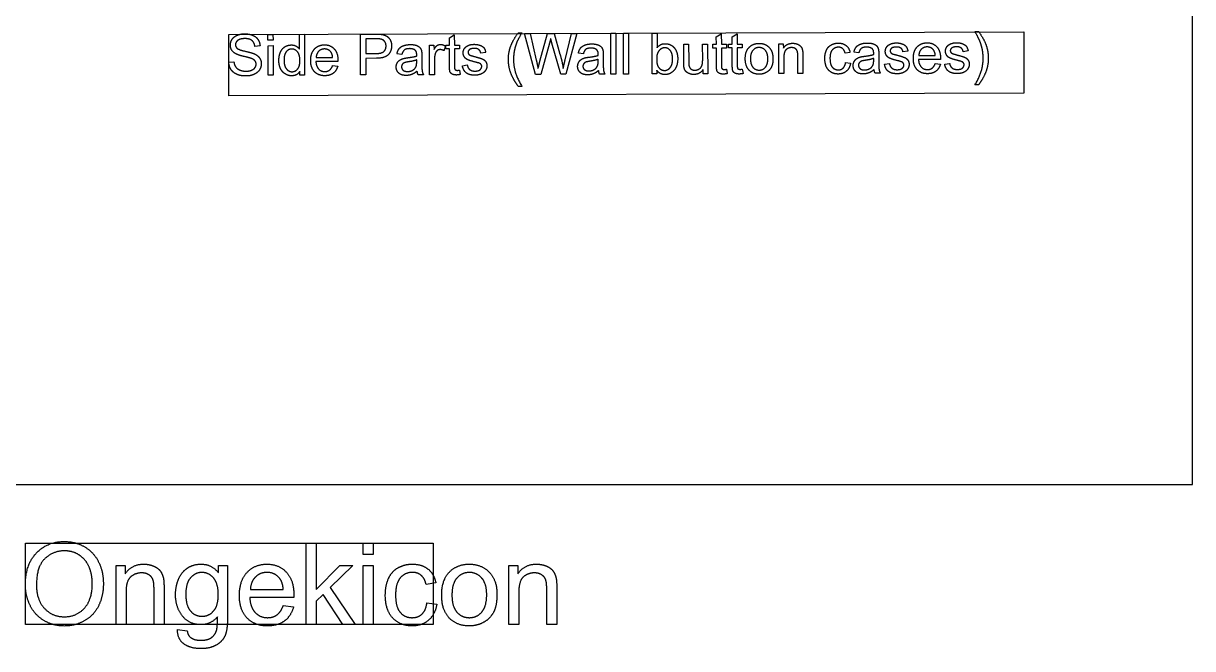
# Model space of a CAD drawing. Header units: millimetres. Extents: x -100 to 2100, y -1901 to 300.
# Drawn here: x 666 to 2100, y -1901 to -1135 of the extents above; entities that cross this region are included whole.
import ezdxf

# ---------------------------------------------------------------- set-up
doc = ezdxf.new("R2010")
doc.units = ezdxf.units.MM
doc.layers.get('0').update_dxf_attribs({"linetype": 'CONTINUOUS'})

msp = doc.modelspace()

# ---------------------------------------------------------------- linework, layer by layer
for p, q in [((1273.1, -1146.4), (1277.5, -1146.4)), ((1402.3, -1196.8), (1402.2, -1146.8)), ((1402.2, -1146.8), (1408.3, -1146.8)), ((1408.3, -1146.8), (1408.5, -1196.8)), ((1437.3, -1196.7), (1437.2, -1146.7)), ((1437.2, -1146.7), (1443.3, -1146.7)), ((1443.3, -1146.7), (1443.4, -1164.5)), ((1832.9, -1144.5), (1837.3, -1144.5)), ((966.3, -1155.3), (966.3, -1148.3)), ((966.3, -1148.3), (972.4, -1148.3)), ((972.5, -1155.3), (966.3, -1155.3)), ((972.4, -1148.3), (972.5, -1155.3)), ((1004.9, -1148.2), (1011, -1148.1)), ((1004.9, -1166.1), (1004.9, -1148.2)), ((1011, -1148.1), (1011.2, -1198.1)), ((1079.7, -1147.9), (1098.5, -1147.8)), ((1079.8, -1197.9), (1079.7, -1147.9)), ((1099.1, -1153.7), (1086.3, -1153.8)), ((1086.3, -1153.8), (1086.4, -1171.7)), ((1188.7, -1152.3), (1194.8, -1148.6)), ((1188.8, -1161.3), (1188.7, -1152.3)), ((1194.8, -1148.6), (1194.9, -1161.3)), ((1294.3, -1197.2), (1280.8, -1147.2)), ((1280.8, -1147.2), (1287.6, -1147.2)), ((1287.6, -1147.2), (1295.3, -1180)), ((1299.7, -1180.9), (1309.1, -1147.1)), ((1311.5, -1159), (1301, -1197.2)), ((1309.1, -1147.1), (1317.1, -1147.1)), ((1325.2, -1197.1), (1314.5, -1159)), ((1317.1, -1147.1), (1324.3, -1172.4)), ((1330.7, -1179.2), (1338.5, -1147)), ((1345.1, -1147), (1331.6, -1197.1)), ((1338.5, -1147), (1345.1, -1147)), ((1386.8, -1196.9), (1386.6, -1146.9)), ((1386.6, -1146.9), (1392.8, -1146.9)), ((1392.8, -1146.9), (1392.9, -1196.9)), ((1476, -1160.4), (1482.1, -1160.3)), ((1476, -1182.8), (1476, -1160.4)), ((1482.1, -1160.3), (1482.2, -1180.4)), ((1499.3, -1179.7), (1499.2, -1160.3)), ((1499.2, -1160.3), (1505.3, -1160.3)), ((1505.3, -1160.3), (1505.5, -1196.5)), ((1511.6, -1165), (1511.6, -1160.2)), ((1511.6, -1160.2), (1516.1, -1160.2)), ((1516, -1151.2), (1522.1, -1147.5)), ((1516.1, -1160.2), (1516, -1151.2)), ((1522.1, -1147.5), (1522.2, -1160.2)), ((1522.2, -1160.2), (1528.4, -1160.2)), ((1528.4, -1160.2), (1528.4, -1165)), ((1531, -1164.9), (1531, -1160.2)), ((1531, -1160.2), (1535.5, -1160.2)), ((1535.5, -1151.2), (1541.5, -1147.5)), ((1535.5, -1160.2), (1535.5, -1151.2)), ((1541.5, -1147.5), (1541.6, -1160.1)), ((1541.6, -1160.1), (1547.8, -1160.1)), ((1547.8, -1160.1), (1547.8, -1164.9)), ((1592.6, -1160), (1598.1, -1159.9)), ((1592.7, -1196.2), (1592.6, -1160)), ((1598.1, -1159.9), (1598.2, -1165.1)), ((956.6, -1162.4), (950.2, -1162.9)), ((966.4, -1162.1), (972.5, -1162)), ((966.5, -1198.3), (966.4, -1162.1)), ((972.5, -1162), (972.6, -1198.3)), ((1086.4, -1171.7), (1099.3, -1171.6)), ((1130.5, -1172.7), (1124.5, -1171.9)), ((1154.9, -1174.3), (1154.9, -1182.5)), ((1164.4, -1197.6), (1164.3, -1161.4)), ((1164.3, -1161.4), (1169.8, -1161.4)), ((1169.8, -1161.4), (1169.9, -1166.9)), ((1184, -1162.5), (1181.9, -1168.2)), ((1184.3, -1166.1), (1184.3, -1161.3)), ((1184.3, -1161.3), (1188.8, -1161.3)), ((1188.8, -1166.1), (1184.3, -1166.1)), ((1188.8, -1186.9), (1188.8, -1166.1)), ((1194.9, -1161.3), (1201, -1161.3)), ((1201.1, -1166.1), (1194.9, -1166.1)), ((1194.9, -1166.1), (1195, -1187.3)), ((1201, -1161.3), (1201.1, -1166.1)), ((1233.3, -1170.5), (1227.3, -1171.4)), ((1353, -1171.9), (1347, -1171.1)), ((1377.3, -1173.5), (1377.4, -1181.7)), ((1516.1, -1165), (1511.6, -1165)), ((1516.2, -1185.8), (1516.1, -1165)), ((1528.4, -1165), (1522.2, -1165)), ((1522.2, -1165), (1522.3, -1186.2)), ((1535.5, -1164.9), (1531, -1164.9)), ((1535.6, -1185.8), (1535.5, -1164.9)), ((1547.8, -1164.9), (1541.6, -1164.9)), ((1541.6, -1164.9), (1541.7, -1186.1)), ((1616, -1196.1), (1616, -1174.1)), ((1622.1, -1173.8), (1622.2, -1196.1)), ((1680, -1170.3), (1674, -1171.3)), ((1690.8, -1170.8), (1684.8, -1170)), ((1715.2, -1172.4), (1715.2, -1180.6)), ((1750.9, -1168.8), (1744.9, -1169.6)), ((1764.3, -1174), (1784.5, -1173.9)), ((1824.7, -1168.5), (1818.7, -1169.4)), ((918.3, -1182.4), (924.6, -1181.8)), ((1052.1, -1181.5), (1025.1, -1181.5)), ((1025.4, -1176.5), (1045.6, -1176.4)), ((1045.6, -1186.4), (1051.9, -1187.1)), ((1099.2, -1177.5), (1086.4, -1177.6)), ((1086.4, -1177.6), (1086.5, -1197.9)), ((1148.7, -1181.7), (1148.7, -1179.5)), ((1170.5, -1178.6), (1170.6, -1197.6)), ((1204.7, -1186.7), (1210.7, -1185.7)), ((1371.2, -1181), (1371.2, -1178.7)), ((1598.8, -1176.4), (1598.9, -1196.2)), ((1674.6, -1182.6), (1680.6, -1183.4)), ((1709, -1179.9), (1709, -1177.6)), ((1722.3, -1184.9), (1728.3, -1184)), ((1790.9, -1179), (1763.9, -1179.1)), ((1784.4, -1183.9), (1790.8, -1184.6)), ((1796, -1184.7), (1802.1, -1183.7)), ((972.6, -1198.3), (966.5, -1198.3)), ((1005.5, -1198.2), (1005.4, -1193.6)), ((1011.2, -1198.1), (1005.5, -1198.2)), ((1086.5, -1197.9), (1079.8, -1197.9)), ((1156.9, -1197.6), (1150.5, -1197.7)), ((1170.6, -1197.6), (1164.4, -1197.6)), ((1201.1, -1192), (1202, -1197.4)), ((1301, -1197.2), (1294.3, -1197.2)), ((1331.6, -1197.1), (1325.2, -1197.1)), ((1379.4, -1196.9), (1373, -1196.9)), ((1392.9, -1196.9), (1386.8, -1196.9)), ((1408.5, -1196.8), (1402.3, -1196.8)), ((1443, -1196.7), (1437.3, -1196.7)), ((1443, -1192.1), (1443, -1196.7)), ((1500, -1196.5), (1499.9, -1191.2)), ((1505.5, -1196.5), (1500, -1196.5)), ((1528.5, -1190.9), (1529.4, -1196.3)), ((1547.9, -1190.8), (1548.8, -1196.3)), ((1598.9, -1196.2), (1592.7, -1196.2)), ((1622.2, -1196.1), (1616, -1196.1)), ((1717.2, -1195.8), (1710.8, -1195.8)), ((1277.7, -1211.9), (1273.3, -1212)), ((1837.5, -1210.1), (1833.1, -1210.1)), ((1013.2, -1871.5), (1013.2, -1771.5)), ((1013.2, -1771.5), (1025.4, -1771.5)), ((1025.4, -1771.5), (1025.4, -1828.5)), ((1083, -1785.6), (1083, -1771.5)), ((1083, -1771.5), (1095.3, -1771.5)), ((1095.3, -1771.5), (1095.3, -1785.6)), ((1095.3, -1785.6), (1083, -1785.6)), ((780, -1871.5), (780, -1799.1)), ((780, -1799.1), (791.1, -1799.1)), ((791.1, -1799.1), (791.1, -1809.4)), ((905.5, -1807.8), (905.5, -1799.1)), ((905.5, -1799.1), (916.8, -1799.1)), ((916.8, -1799.1), (916.8, -1861.7)), ((1025.4, -1828.5), (1054.5, -1799.1)), ((1070.4, -1799.1), (1042.7, -1825.9)), ((1054.5, -1799.1), (1070.4, -1799.1)), ((1083, -1871.5), (1083, -1799.1)), ((1083, -1799.1), (1095.3, -1799.1)), ((1095.3, -1799.1), (1095.3, -1871.5)), ((1261.5, -1871.5), (1261.5, -1799.1)), ((1261.5, -1799.1), (1272.6, -1799.1)), ((1272.6, -1799.1), (1272.6, -1809.4)), ((1172.2, -1820.3), (1160.2, -1822.2)), ((792.3, -1831.9), (792.3, -1871.5)), ((826.6, -1871.5), (826.6, -1827.4)), ((838.9, -1827), (838.9, -1871.5)), ((944.7, -1828.3), (985.1, -1828.3)), ((1034.1, -1834.5), (1025.4, -1842.8)), ((1058, -1871.5), (1034.1, -1834.5)), ((1042.7, -1825.9), (1073.2, -1871.5)), ((1273.8, -1831.9), (1273.8, -1871.5)), ((1308.1, -1871.5), (1308.1, -1827.4)), ((1320.4, -1827), (1320.4, -1871.5)), ((998, -1838.4), (944, -1838.4)), ((985, -1848.2), (997.7, -1849.7)), ((1025.4, -1842.8), (1025.4, -1871.5)), ((1161.2, -1845), (1173.3, -1846.5)), ((792.3, -1871.5), (780, -1871.5)), ((838.9, -1871.5), (826.6, -1871.5)), ((855.4, -1877.5), (867.4, -1879.3)), ((1025.4, -1871.5), (1013.2, -1871.5)), ((1073.2, -1871.5), (1058, -1871.5)), ((1095.3, -1871.5), (1083, -1871.5)), ((1273.8, -1871.5), (1261.5, -1871.5)), ((1320.4, -1871.5), (1308.1, -1871.5))]:
    msp.add_line(p, q)
for points in [[(2100, 300), (-100, 300), (-100, -1700), (2100, -1700)], [(1893.2, -1220.1), (918.5, -1223.4), (918.2, -1148.4), (1893, -1145.2)], [(1168.9, -1871.5), (668.9, -1871.5), (668.9, -1771.5), (1168.9, -1771.5)]]:
    msp.add_lwpolyline(points, close=True)
for points in [[(1263.6, -1163.6), (1266.7, -1155), (1273.1, -1146.4)], [(1277.5, -1146.4), (1273.4, -1153.5), (1272, -1156.5)], [(1838.4, -1154.7), (1837.1, -1151.7), (1832.9, -1144.5)], [(1837.3, -1144.5), (1843.8, -1153), (1846.9, -1161.7)], [(920.2, -1161.4), (920.2, -1157.6), (922.3, -1154.3)], [(922.3, -1154.3), (924.4, -1151), (928.6, -1149.3)], [(929.3, -1155.6), (926.5, -1157.8), (926.5, -1160.9)], [(926.5, -1160.9), (926.6, -1163.6), (928.5, -1165.3)], [(928.6, -1149.3), (932.7, -1147.5), (937.7, -1147.5)], [(938, -1153.4), (932, -1153.4), (929.3, -1155.6)], [(937.7, -1147.5), (943.3, -1147.5), (947.5, -1149.3)], [(946.7, -1155.8), (943.8, -1153.3), (938, -1153.4)], [(950.2, -1162.9), (949.7, -1158.2), (946.7, -1155.8)], [(947.5, -1149.3), (951.8, -1151.1), (954.1, -1154.5)], [(954.1, -1154.5), (956.4, -1158), (956.6, -1162.4)], [(986.9, -1163.5), (990.5, -1161.2), (994.9, -1161.2)], [(994.9, -1161.2), (998.2, -1161.1), (1000.8, -1162.5)], [(1023.4, -1166.1), (1028.1, -1161), (1035.6, -1161)], [(1035.6, -1161), (1042.8, -1161), (1047.4, -1165.9)], [(1098.5, -1147.8), (1103.5, -1147.8), (1106.1, -1148.3)], [(1105.3, -1154.2), (1103.6, -1153.7), (1099.1, -1153.7)], [(1109.5, -1157.1), (1107.9, -1154.9), (1105.3, -1154.2)], [(1106.1, -1148.3), (1109.8, -1148.9), (1112.3, -1150.6)], [(1111.1, -1162.5), (1111.1, -1159.3), (1109.5, -1157.1)], [(1112.3, -1150.6), (1114.8, -1152.3), (1116.4, -1155.4)], [(1116.4, -1155.4), (1117.9, -1158.5), (1117.9, -1162.2)], [(1132.6, -1162), (1136.2, -1160.7), (1140.8, -1160.7)], [(1140.8, -1160.7), (1145.5, -1160.6), (1148.4, -1161.7)], [(1173.7, -1161.8), (1175.5, -1160.5), (1177.7, -1160.5)], [(1177.7, -1160.5), (1180.8, -1160.5), (1184, -1162.5)], [(1209.7, -1163), (1211.2, -1161.9), (1213.6, -1161.1)], [(1213.6, -1161.1), (1216.1, -1160.4), (1218.9, -1160.4)], [(1218.9, -1160.4), (1223.2, -1160.4), (1226.4, -1161.6)], [(1272, -1156.5), (1270, -1161.3), (1268.8, -1166.4)], [(1313, -1153.2), (1312.2, -1156.6), (1311.5, -1159)], [(1314.5, -1159), (1313.2, -1154.2), (1313, -1153.2)], [(1355.1, -1161.2), (1358.6, -1159.9), (1363.3, -1159.9)], [(1363.3, -1159.9), (1367.9, -1159.9), (1370.8, -1161)], [(1370.8, -1161), (1373.7, -1162.1), (1375.1, -1163.7)], [(1443.4, -1164.5), (1447.3, -1159.6), (1453.3, -1159.6)], [(1453.3, -1159.6), (1456.6, -1159.6), (1459.6, -1160.9)], [(1459.6, -1160.9), (1462.6, -1162.3), (1464.5, -1164.7)], [(1557.1, -1163.3), (1561.7, -1159.2), (1568.5, -1159.2)], [(1568.5, -1159.2), (1575.9, -1159.2), (1580.7, -1164.1)], [(1598.2, -1165.1), (1602.1, -1159.1), (1609.7, -1159.1)], [(1609.7, -1159.1), (1612.9, -1159.1), (1615.7, -1160.2)], [(1615.7, -1160.2), (1618.4, -1161.4), (1619.8, -1163.3)], [(1651, -1167.7), (1652.9, -1163.3), (1656.9, -1161.1)], [(1656.9, -1161.1), (1660.8, -1158.9), (1665.5, -1158.9)], [(1665.5, -1158.9), (1671.4, -1158.9), (1675.2, -1161.9)], [(1687.5, -1163.8), (1689.3, -1161.4), (1692.9, -1160.1)], [(1692.9, -1160.1), (1696.4, -1158.8), (1701.1, -1158.8)], [(1701.1, -1158.8), (1705.7, -1158.8), (1708.6, -1159.8)], [(1708.6, -1159.8), (1711.5, -1160.9), (1712.9, -1162.6)], [(1727.3, -1161.2), (1728.8, -1160.2), (1731.2, -1159.4)], [(1731.2, -1159.4), (1733.7, -1158.7), (1736.5, -1158.7)], [(1736.5, -1158.7), (1740.8, -1158.6), (1744, -1159.9)], [(1744, -1159.9), (1747.3, -1161.1), (1748.8, -1163.2)], [(1762.2, -1163.6), (1766.9, -1158.6), (1774.4, -1158.5)], [(1774.4, -1158.5), (1781.7, -1158.5), (1786.3, -1163.4)], [(1798.1, -1164.4), (1799.2, -1162.3), (1801.1, -1161)], [(1801.1, -1161), (1802.5, -1159.9), (1805, -1159.2)], [(1805, -1159.2), (1807.5, -1158.4), (1810.3, -1158.4)], [(1810.3, -1158.4), (1814.6, -1158.4), (1817.8, -1159.6)], [(1817.8, -1159.6), (1821, -1160.8), (1822.6, -1162.9)], [(1841.7, -1164.5), (1840.5, -1159.4), (1838.4, -1154.7)], [(922, -1167.6), (920.2, -1164.8), (920.2, -1161.4)], [(927.3, -1172.2), (923.7, -1170.4), (922, -1167.6)], [(937, -1175.3), (930.1, -1173.7), (927.3, -1172.2)], [(928.5, -1165.3), (930.4, -1167.1), (938.5, -1168.9)], [(945.9, -1177.7), (943.9, -1176.9), (937, -1175.3)], [(938.5, -1168.9), (946.6, -1170.7), (949.6, -1172)], [(949.6, -1172), (953.9, -1174), (956, -1177.1)], [(979.7, -1180.2), (979.7, -1174.7), (981.5, -1170.3)], [(981.5, -1170.3), (983.3, -1165.9), (986.9, -1163.5)], [(988.7, -1169.6), (986, -1172.9), (986, -1180.1)], [(995.5, -1166.2), (991.4, -1166.2), (988.7, -1169.6)], [(1002.6, -1169.7), (999.7, -1166.2), (995.5, -1166.2)], [(1000.8, -1162.5), (1003.3, -1163.9), (1004.9, -1166.1)], [(1005.5, -1180.6), (1005.5, -1173.2), (1002.6, -1169.7)], [(1018.7, -1180.3), (1018.7, -1171.2), (1023.4, -1166.1)], [(1028.5, -1168.9), (1025.7, -1171.8), (1025.4, -1176.5)], [(1035.6, -1166.1), (1031.4, -1166.1), (1028.5, -1168.9)], [(1043.3, -1169.6), (1040.3, -1166), (1035.6, -1166.1)], [(1045.6, -1176.4), (1045.2, -1171.9), (1043.3, -1169.6)], [(1047.4, -1165.9), (1052.1, -1170.8), (1052.1, -1179.8)], [(1113.9, -1173), (1109.8, -1177.5), (1099.2, -1177.5)], [(1099.3, -1171.6), (1105.7, -1171.6), (1108.4, -1169.2)], [(1108.4, -1169.2), (1111.1, -1166.8), (1111.1, -1162.5)], [(1117.9, -1162.2), (1117.9, -1168.6), (1113.9, -1173)], [(1124.5, -1171.9), (1125.3, -1168), (1127.2, -1165.6)], [(1127.2, -1165.6), (1129.1, -1163.3), (1132.6, -1162)], [(1133.6, -1167.3), (1131.5, -1168.8), (1130.5, -1172.7)], [(1140, -1165.7), (1135.6, -1165.8), (1133.6, -1167.3)], [(1137.8, -1176.8), (1145.2, -1175.9), (1148.7, -1174.7)], [(1147, -1167.8), (1144.6, -1165.7), (1140, -1165.7)], [(1148.7, -1173.1), (1148.7, -1169.3), (1147, -1167.8)], [(1148.4, -1161.7), (1151.3, -1162.8), (1152.7, -1164.5)], [(1148.7, -1174.7), (1148.7, -1173.4), (1148.7, -1173.1)], [(1152.7, -1164.5), (1154, -1166.1), (1154.6, -1168.6)], [(1154.6, -1168.6), (1154.9, -1170.2), (1154.9, -1174.3)], [(1169.9, -1166.9), (1172, -1163), (1173.7, -1161.8)], [(1171.5, -1171.5), (1170.5, -1174.7), (1170.5, -1178.6)], [(1173.8, -1168.1), (1172.2, -1169.3), (1171.5, -1171.5)], [(1177.4, -1166.9), (1175.4, -1166.9), (1173.8, -1168.1)], [(1181.9, -1168.2), (1179.6, -1166.9), (1177.4, -1166.9)], [(1205.6, -1170.9), (1205.6, -1168.5), (1206.7, -1166.4)], [(1207, -1175.7), (1205.7, -1173.5), (1205.6, -1170.9)], [(1206.7, -1166.4), (1207.8, -1164.3), (1209.7, -1163)], [(1213.4, -1166.9), (1211.6, -1168.3), (1211.6, -1170.1)], [(1211.6, -1170.1), (1211.6, -1171.3), (1212.3, -1172.3)], [(1212.3, -1172.3), (1213.1, -1173.3), (1214.7, -1173.9)], [(1219.4, -1165.4), (1215.2, -1165.5), (1213.4, -1166.9)], [(1214.7, -1173.9), (1215.6, -1174.3), (1220.1, -1175.5)], [(1225, -1167), (1223, -1165.4), (1219.4, -1165.4)], [(1220.1, -1175.5), (1226.6, -1177.2), (1229.2, -1178.3)], [(1227.3, -1171.4), (1226.9, -1168.6), (1225, -1167)], [(1226.4, -1161.6), (1229.7, -1162.8), (1231.2, -1164.9)], [(1231.2, -1164.9), (1232.7, -1167), (1233.3, -1170.5)], [(1261.1, -1179.2), (1261, -1171.1), (1263.6, -1163.6)], [(1268.8, -1166.4), (1267.3, -1172.8), (1267.4, -1179.2)], [(1324.3, -1172.4), (1327.1, -1181.8), (1328.3, -1190.1)], [(1347, -1171.1), (1347.8, -1167.3), (1349.7, -1164.9)], [(1349.7, -1164.9), (1351.5, -1162.5), (1355.1, -1161.2)], [(1356, -1166.5), (1354, -1168.1), (1353, -1171.9)], [(1362.4, -1165), (1358.1, -1165), (1356, -1166.5)], [(1360.2, -1176.1), (1367.6, -1175.2), (1371.1, -1173.9)], [(1369.4, -1167.1), (1367.1, -1165), (1362.4, -1165)], [(1371.2, -1172.3), (1371.2, -1168.6), (1369.4, -1167.1)], [(1371.1, -1173.9), (1371.2, -1172.7), (1371.2, -1172.3)], [(1375.1, -1163.7), (1376.5, -1165.4), (1377, -1167.9)], [(1377, -1167.9), (1377.3, -1169.5), (1377.3, -1173.5)], [(1445.8, -1168.2), (1442.9, -1171.7), (1442.9, -1178.3)], [(1452.8, -1164.7), (1448.7, -1164.7), (1445.8, -1168.2)], [(1459.6, -1168), (1456.7, -1164.6), (1452.8, -1164.7)], [(1462.4, -1178.5), (1462.4, -1171.4), (1459.6, -1168)], [(1464.5, -1164.7), (1466.5, -1167.1), (1467.6, -1170.6)], [(1467.6, -1170.6), (1468.7, -1174), (1468.7, -1177.9)], [(1551.5, -1178.2), (1551.5, -1168.1), (1557.1, -1163.3)], [(1560.9, -1167.8), (1557.8, -1171.2), (1557.9, -1178.2)], [(1568.5, -1164.3), (1563.9, -1164.3), (1560.9, -1167.8)], [(1576.1, -1167.7), (1573, -1164.3), (1568.5, -1164.3)], [(1579.2, -1177.9), (1579.1, -1171.2), (1576.1, -1167.7)], [(1580.7, -1164.1), (1585.4, -1169), (1585.5, -1177.6)], [(1601.6, -1166.9), (1598.8, -1169.4), (1598.8, -1176.4)], [(1608.4, -1164.4), (1604.5, -1164.4), (1601.6, -1166.9)], [(1612.7, -1165.5), (1610.8, -1164.4), (1608.4, -1164.4)], [(1615.2, -1168.5), (1614.5, -1166.6), (1612.7, -1165.5)], [(1616, -1174.1), (1615.9, -1170.3), (1615.2, -1168.5)], [(1619.8, -1163.3), (1621.2, -1165.2), (1621.7, -1167.8)], [(1621.7, -1167.8), (1622.1, -1169.5), (1622.1, -1173.8)], [(1649.1, -1178), (1649, -1172.2), (1651, -1167.7)], [(1658.2, -1167.3), (1655.3, -1170.6), (1655.4, -1177.8)], [(1665.8, -1163.9), (1661.1, -1164), (1658.2, -1167.3)], [(1671, -1165.8), (1668.8, -1163.9), (1665.8, -1163.9)], [(1674, -1171.3), (1673.2, -1167.6), (1671, -1165.8)], [(1675.2, -1161.9), (1678.9, -1164.8), (1680, -1170.3)], [(1684.8, -1170), (1685.6, -1166.1), (1687.5, -1163.8)], [(1693.8, -1165.4), (1691.8, -1166.9), (1690.8, -1170.8)], [(1692.6, -1175.9), (1694.4, -1175.4), (1698, -1175)], [(1700.2, -1163.9), (1695.9, -1163.9), (1693.8, -1165.4)], [(1698, -1175), (1705.5, -1174), (1709, -1172.8)], [(1707.2, -1165.9), (1704.9, -1163.8), (1700.2, -1163.9)], [(1709, -1171.2), (1709, -1167.4), (1707.2, -1165.9)], [(1709, -1172.8), (1709, -1171.5), (1709, -1171.2)], [(1712.9, -1162.6), (1714.3, -1164.2), (1714.8, -1166.7)], [(1714.8, -1166.7), (1715.2, -1168.3), (1715.2, -1172.4)], [(1723.2, -1169.1), (1723.2, -1166.7), (1724.3, -1164.7)], [(1724.6, -1174), (1723.2, -1171.8), (1723.2, -1169.1)], [(1724.3, -1164.7), (1725.4, -1162.6), (1727.3, -1161.2)], [(1728.6, -1177.4), (1726, -1176.2), (1724.6, -1174)], [(1731, -1165.1), (1729.2, -1166.5), (1729.2, -1168.4)], [(1729.2, -1168.4), (1729.2, -1169.6), (1729.9, -1170.6)], [(1729.9, -1170.6), (1730.7, -1171.5), (1732.3, -1172.2)], [(1737, -1163.7), (1732.8, -1163.7), (1731, -1165.1)], [(1732.3, -1172.2), (1733.2, -1172.5), (1737.7, -1173.7)], [(1742.5, -1165.3), (1740.6, -1163.7), (1737, -1163.7)], [(1737.7, -1173.7), (1744.2, -1175.4), (1746.8, -1176.5)], [(1744.9, -1169.6), (1744.5, -1166.8), (1742.5, -1165.3)], [(1748.8, -1163.2), (1750.3, -1165.3), (1750.9, -1168.8)], [(1757.6, -1177.8), (1757.5, -1168.7), (1762.2, -1163.6)], [(1767.4, -1166.4), (1764.5, -1169.3), (1764.3, -1174)], [(1774.5, -1163.6), (1770.3, -1163.6), (1767.4, -1166.4)], [(1782.1, -1167.1), (1779.2, -1163.6), (1774.5, -1163.6)], [(1784.5, -1173.9), (1784.1, -1169.4), (1782.1, -1167.1)], [(1786.3, -1163.4), (1790.9, -1168.4), (1791, -1177.3)], [(1797, -1168.9), (1797, -1166.5), (1798.1, -1164.4)], [(1798.4, -1173.7), (1797, -1171.6), (1797, -1168.9)], [(1802.3, -1177.2), (1799.7, -1175.9), (1798.4, -1173.7)], [(1804.7, -1164.9), (1802.9, -1166.3), (1802.9, -1168.2)], [(1802.9, -1168.2), (1802.9, -1169.4), (1803.7, -1170.3)], [(1803.7, -1170.3), (1804.5, -1171.3), (1806.1, -1171.9)], [(1810.8, -1163.5), (1806.5, -1163.5), (1804.7, -1164.9)], [(1806.1, -1171.9), (1807, -1172.3), (1811.5, -1173.5)], [(1816.3, -1165), (1814.4, -1163.4), (1810.8, -1163.5)], [(1811.5, -1173.5), (1818, -1175.2), (1820.6, -1176.3)], [(1818.7, -1169.4), (1818.3, -1166.6), (1816.3, -1165)], [(1822.6, -1162.9), (1824.1, -1165), (1824.7, -1168.5)], [(1843.2, -1177.3), (1843.2, -1170.9), (1841.7, -1164.5)], [(1846.9, -1161.7), (1849.5, -1169.1), (1849.5, -1177.2)], [(921.1, -1191.4), (918.5, -1187.4), (918.3, -1182.4)], [(924.6, -1181.8), (925, -1185.6), (926.7, -1188)], [(926.7, -1188), (928.3, -1190.4), (931.7, -1191.8)], [(950.4, -1180.7), (949, -1178.9), (945.9, -1177.7)], [(946.1, -1192.1), (949, -1191), (950.4, -1189)], [(951.8, -1184.8), (951.8, -1182.4), (950.4, -1180.7)], [(950.4, -1189), (951.8, -1187.1), (951.8, -1184.8)], [(958.1, -1184.2), (958.2, -1188.2), (955.9, -1191.7)], [(956, -1177.1), (958.1, -1180.2), (958.1, -1184.2)], [(981.7, -1190), (979.7, -1185.7), (979.7, -1180.2)], [(986, -1180.1), (986, -1187.1), (989, -1190.5)], [(1002.7, -1190.6), (1005.5, -1187.3), (1005.5, -1180.6)], [(1023.4, -1194), (1018.7, -1189.1), (1018.7, -1180.3)], [(1025.1, -1181.5), (1025.4, -1187.5), (1028.5, -1190.7)], [(1041.8, -1192), (1044.2, -1190.2), (1045.6, -1186.4)], [(1051.9, -1187.1), (1050.4, -1192.7), (1046.4, -1195.8)], [(1052.1, -1179.8), (1052.1, -1180.4), (1052.1, -1181.5)], [(1123.5, -1188.2), (1123.5, -1185.5), (1124.7, -1183.3)], [(1126.8, -1195.7), (1123.6, -1192.7), (1123.5, -1188.2)], [(1124.7, -1183.3), (1125.9, -1181.1), (1127.9, -1179.8)], [(1127.9, -1179.8), (1129.8, -1178.5), (1132.3, -1177.8)], [(1130.9, -1185.1), (1130.1, -1186.4), (1130.1, -1188)], [(1130.1, -1188), (1130.1, -1190.5), (1132, -1192.1)], [(1133.3, -1183.1), (1131.8, -1183.8), (1130.9, -1185.1)], [(1132.3, -1177.8), (1134.1, -1177.3), (1137.8, -1176.8)], [(1138.7, -1181.8), (1134.9, -1182.4), (1133.3, -1183.1)], [(1148.7, -1179.5), (1145.4, -1180.9), (1138.7, -1181.8)], [(1143.7, -1192.1), (1146.5, -1190.6), (1147.8, -1187.9)], [(1147.8, -1187.9), (1148.7, -1185.8), (1148.7, -1181.7)], [(1154.9, -1182.5), (1155, -1191), (1155.4, -1193.3)], [(1189.6, -1194.2), (1188.9, -1192.5), (1188.8, -1186.9)], [(1195, -1187.3), (1195, -1189.9), (1195.3, -1190.6)], [(1209.4, -1195.4), (1205.7, -1192.4), (1204.7, -1186.7)], [(1211, -1179.2), (1208.4, -1177.9), (1207, -1175.7)], [(1210.7, -1185.7), (1211.3, -1189.3), (1213.6, -1191.3)], [(1220.3, -1182.1), (1213.6, -1180.4), (1211, -1179.2)], [(1226.6, -1184.1), (1225.4, -1183.3), (1220.3, -1182.1)], [(1226.4, -1191.5), (1228.5, -1189.7), (1228.4, -1187.4)], [(1228.4, -1187.4), (1228.4, -1185.3), (1226.6, -1184.1)], [(1229.2, -1178.3), (1231.8, -1179.4), (1233.3, -1181.5)], [(1234.8, -1186.7), (1234.8, -1189.8), (1233, -1192.5)], [(1233.3, -1181.5), (1234.7, -1183.6), (1234.8, -1186.7)], [(1264.6, -1197), (1261.1, -1188.4), (1261.1, -1179.2)], [(1267.4, -1179.2), (1267.4, -1195.6), (1277.7, -1211.9)], [(1295.3, -1180), (1296.6, -1185.1), (1297.5, -1190.2)], [(1297.5, -1190.2), (1299.4, -1182.2), (1299.7, -1180.9)], [(1328.3, -1190.1), (1329.2, -1185.3), (1330.7, -1179.2)], [(1346, -1187.5), (1346, -1184.8), (1347.2, -1182.6)], [(1349.2, -1194.9), (1346, -1192), (1346, -1187.5)], [(1347.2, -1182.6), (1348.4, -1180.4), (1350.3, -1179.1)], [(1350.3, -1179.1), (1352.3, -1177.7), (1354.7, -1177)], [(1353.4, -1184.4), (1352.5, -1185.7), (1352.5, -1187.3)], [(1352.5, -1187.3), (1352.5, -1189.7), (1354.4, -1191.4)], [(1355.8, -1182.3), (1354.2, -1183), (1353.4, -1184.4)], [(1354.7, -1177), (1356.6, -1176.5), (1360.2, -1176.1)], [(1361.1, -1181.1), (1357.4, -1181.7), (1355.8, -1182.3)], [(1371.2, -1178.7), (1367.8, -1180.1), (1361.1, -1181.1)], [(1366.1, -1191.4), (1368.9, -1189.8), (1370.2, -1187.1)], [(1370.2, -1187.1), (1371.2, -1185.1), (1371.2, -1181)], [(1377.4, -1181.7), (1377.4, -1190.3), (1377.8, -1192.6)], [(1442.9, -1178.3), (1442.9, -1184.8), (1444.7, -1187.7)], [(1444.7, -1187.7), (1447.6, -1192.4), (1452.6, -1192.4)], [(1452.6, -1192.4), (1456.6, -1192.4), (1459.5, -1188.9)], [(1459.5, -1188.9), (1462.4, -1185.4), (1462.4, -1178.5)], [(1468.7, -1177.9), (1468.7, -1187.3), (1464.1, -1192.4)], [(1476.4, -1188.5), (1476.1, -1186.7), (1476, -1182.8)], [(1478.3, -1193.1), (1477, -1191.2), (1476.4, -1188.5)], [(1482.2, -1180.4), (1482.2, -1185.2), (1482.6, -1186.9)], [(1482.6, -1186.9), (1483.2, -1189.3), (1485, -1190.7)], [(1494.9, -1190.6), (1497.3, -1189.2), (1498.3, -1186.8)], [(1498.3, -1186.8), (1499.3, -1184.3), (1499.3, -1179.7)], [(1516.9, -1193.1), (1516.2, -1191.4), (1516.2, -1185.8)], [(1522.3, -1186.2), (1522.3, -1188.8), (1522.6, -1189.5)], [(1522.6, -1189.5), (1522.9, -1190.3), (1523.7, -1190.7)], [(1536.3, -1193), (1535.6, -1191.3), (1535.6, -1185.8)], [(1541.7, -1186.1), (1541.7, -1188.7), (1542, -1189.5)], [(1542, -1189.5), (1542.3, -1190.2), (1543.1, -1190.7)], [(1556.3, -1192.2), (1551.6, -1187.4), (1551.5, -1178.2)], [(1557.9, -1178.2), (1557.9, -1185.1), (1560.9, -1188.6)], [(1560.9, -1188.6), (1564, -1192), (1568.6, -1192)], [(1568.6, -1192), (1573.1, -1192), (1576.2, -1188.5)], [(1576.2, -1188.5), (1579.2, -1185), (1579.2, -1177.9)], [(1583.4, -1188.6), (1581.3, -1192.6), (1577.3, -1194.8)], [(1585.5, -1177.6), (1585.5, -1184.6), (1583.4, -1188.6)], [(1653.6, -1191.9), (1649.1, -1187.1), (1649.1, -1178)], [(1655.4, -1177.8), (1655.4, -1185.1), (1658.2, -1188.4)], [(1658.2, -1188.4), (1661, -1191.7), (1665.5, -1191.7)], [(1665.5, -1191.7), (1669.1, -1191.7), (1671.5, -1189.5)], [(1671.5, -1189.5), (1673.9, -1187.2), (1674.6, -1182.6)], [(1680.6, -1183.4), (1679.7, -1189.6), (1675.6, -1193.2)], [(1683.8, -1186.3), (1683.8, -1183.7), (1685, -1181.5)], [(1687, -1193.8), (1683.8, -1190.9), (1683.8, -1186.3)], [(1685, -1181.5), (1686.2, -1179.3), (1688.2, -1177.9)], [(1688.2, -1177.9), (1690.1, -1176.6), (1692.6, -1175.9)], [(1691.2, -1183.2), (1690.3, -1184.5), (1690.3, -1186.1)], [(1690.3, -1186.1), (1690.4, -1188.6), (1692.2, -1190.2)], [(1693.6, -1181.2), (1692, -1181.9), (1691.2, -1183.2)], [(1699, -1180), (1695.2, -1180.5), (1693.6, -1181.2)], [(1709, -1177.6), (1705.6, -1179), (1699, -1180)], [(1704, -1190.3), (1706.7, -1188.7), (1708, -1186)], [(1708, -1186), (1709, -1183.9), (1709, -1179.9)], [(1715.2, -1180.6), (1715.2, -1189.2), (1715.6, -1191.4)], [(1727, -1193.6), (1723.3, -1190.7), (1722.3, -1184.9)], [(1728.3, -1184), (1728.9, -1187.6), (1731.2, -1189.5)], [(1737.9, -1180.3), (1731.2, -1178.7), (1728.6, -1177.4)], [(1731.2, -1189.5), (1733.5, -1191.5), (1737.7, -1191.5)], [(1737.7, -1191.5), (1742, -1191.5), (1744, -1189.7)], [(1744.2, -1182.4), (1743, -1181.6), (1737.9, -1180.3)], [(1744, -1189.7), (1746.1, -1188), (1746, -1185.7)], [(1746, -1185.7), (1746, -1183.6), (1744.2, -1182.4)], [(1746.8, -1176.5), (1749.4, -1177.6), (1750.9, -1179.8)], [(1752.4, -1185), (1752.4, -1188.1), (1750.6, -1190.8)], [(1750.9, -1179.8), (1752.3, -1181.9), (1752.4, -1185)], [(1762.3, -1191.5), (1757.6, -1186.7), (1757.6, -1177.8)], [(1763.9, -1179.1), (1764.3, -1185), (1767.3, -1188.2)], [(1767.3, -1188.2), (1770.4, -1191.4), (1774.9, -1191.3)], [(1774.9, -1191.3), (1778.3, -1191.3), (1780.7, -1189.5)], [(1780.7, -1189.5), (1783.1, -1187.8), (1784.4, -1183.9)], [(1790.8, -1184.6), (1789.3, -1190.2), (1785.3, -1193.3)], [(1791, -1177.3), (1791, -1177.9), (1790.9, -1179)], [(1800.8, -1193.4), (1797.1, -1190.4), (1796, -1184.7)], [(1802.1, -1183.7), (1802.6, -1187.4), (1805, -1189.3)], [(1811.7, -1180.1), (1805, -1178.4), (1802.3, -1177.2)], [(1805, -1189.3), (1807.3, -1191.2), (1811.5, -1191.2)], [(1811.5, -1191.2), (1815.7, -1191.2), (1817.8, -1189.5)], [(1818, -1182.2), (1816.7, -1181.3), (1811.7, -1180.1)], [(1817.8, -1189.5), (1819.8, -1187.7), (1819.8, -1185.4)], [(1819.8, -1185.4), (1819.8, -1183.3), (1818, -1182.2)], [(1820.6, -1176.3), (1823.2, -1177.4), (1824.6, -1179.5)], [(1826.1, -1184.8), (1826.1, -1187.8), (1824.4, -1190.5)], [(1824.6, -1179.5), (1826.1, -1181.6), (1826.1, -1184.8)], [(1833.1, -1210.1), (1843.3, -1193.7), (1843.2, -1177.3)], [(1849.5, -1177.2), (1849.6, -1186.4), (1846.1, -1195)], [(928.3, -1197.3), (923.7, -1195.3), (921.1, -1191.4)], [(939.7, -1199.2), (932.9, -1199.3), (928.3, -1197.3)], [(931.7, -1191.8), (935.1, -1193.3), (939.4, -1193.3)], [(939.4, -1193.3), (943.2, -1193.3), (946.1, -1192.1)], [(949.3, -1197.2), (945.1, -1199.2), (939.7, -1199.2)], [(955.9, -1191.7), (953.6, -1195.3), (949.3, -1197.2)], [(987.4, -1196.6), (983.7, -1194.3), (981.7, -1190)], [(995.3, -1199), (991, -1199), (987.4, -1196.6)], [(989, -1190.5), (991.9, -1194), (995.9, -1194)], [(1005.4, -1193.6), (1002, -1199), (995.3, -1199)], [(995.9, -1194), (999.9, -1193.9), (1002.7, -1190.6)], [(1036, -1198.9), (1028.1, -1198.9), (1023.4, -1194)], [(1028.5, -1190.7), (1031.5, -1193.8), (1036, -1193.8)], [(1036, -1193.8), (1039.4, -1193.8), (1041.8, -1192)], [(1046.4, -1195.8), (1042.3, -1198.8), (1036, -1198.9)], [(1136, -1198.5), (1130, -1198.6), (1126.8, -1195.7)], [(1132, -1192.1), (1133.8, -1193.7), (1137.4, -1193.7)], [(1142.7, -1197.3), (1139.6, -1198.5), (1136, -1198.5)], [(1137.4, -1193.7), (1141, -1193.7), (1143.7, -1192.1)], [(1149.3, -1193.2), (1145.9, -1196.1), (1142.7, -1197.3)], [(1150.5, -1197.7), (1149.6, -1195.8), (1149.3, -1193.2)], [(1155.4, -1193.3), (1155.8, -1195.6), (1156.9, -1197.6)], [(1192.2, -1196.9), (1190.4, -1195.9), (1189.6, -1194.2)], [(1197.4, -1198), (1194.1, -1198), (1192.2, -1196.9)], [(1195.3, -1190.6), (1195.6, -1191.4), (1196.4, -1191.8)], [(1196.4, -1191.8), (1197.1, -1192.3), (1198.5, -1192.3)], [(1202, -1197.4), (1199.5, -1198), (1197.4, -1198)], [(1198.5, -1192.3), (1199.5, -1192.3), (1201.1, -1192)], [(1220.2, -1198.3), (1213.1, -1198.3), (1209.4, -1195.4)], [(1213.6, -1191.3), (1216, -1193.2), (1220.1, -1193.2)], [(1220.1, -1193.2), (1224.4, -1193.2), (1226.4, -1191.5)], [(1227.8, -1196.7), (1224.5, -1198.2), (1220.2, -1198.3)], [(1233, -1192.5), (1231.2, -1195.2), (1227.8, -1196.7)], [(1273.3, -1212), (1268.2, -1205.6), (1264.6, -1197)], [(1358.4, -1197.8), (1352.4, -1197.8), (1349.2, -1194.9)], [(1354.4, -1191.4), (1356.3, -1193), (1359.8, -1193)], [(1365.2, -1196.6), (1362, -1197.8), (1358.4, -1197.8)], [(1359.8, -1193), (1363.4, -1193), (1366.1, -1191.4)], [(1371.7, -1192.5), (1368.3, -1195.4), (1365.2, -1196.6)], [(1373, -1196.9), (1372, -1195), (1371.7, -1192.5)], [(1377.8, -1192.6), (1378.2, -1194.8), (1379.4, -1196.9)], [(1453.1, -1197.5), (1446.7, -1197.5), (1443, -1192.1)], [(1464.1, -1192.4), (1459.6, -1197.4), (1453.1, -1197.5)], [(1482.5, -1196.1), (1479.7, -1194.9), (1478.3, -1193.1)], [(1488.5, -1197.4), (1485.3, -1197.4), (1482.5, -1196.1)], [(1485, -1190.7), (1486.9, -1192.1), (1489.7, -1192.1)], [(1499.9, -1191.2), (1495.7, -1197.3), (1488.5, -1197.4)], [(1489.7, -1192.1), (1492.4, -1192.1), (1494.9, -1190.6)], [(1519.5, -1195.8), (1517.7, -1194.8), (1516.9, -1193.1)], [(1524.7, -1196.9), (1521.4, -1196.9), (1519.5, -1195.8)], [(1523.7, -1190.7), (1524.4, -1191.2), (1525.8, -1191.2)], [(1529.4, -1196.3), (1526.8, -1196.9), (1524.7, -1196.9)], [(1525.8, -1191.2), (1526.8, -1191.2), (1528.5, -1190.9)], [(1538.9, -1195.8), (1537.1, -1194.7), (1536.3, -1193)], [(1544.1, -1196.8), (1540.8, -1196.8), (1538.9, -1195.8)], [(1543.1, -1190.7), (1543.8, -1191.1), (1545.2, -1191.1)], [(1548.8, -1196.3), (1546.2, -1196.8), (1544.1, -1196.8)], [(1545.2, -1191.1), (1546.2, -1191.1), (1547.9, -1190.8)], [(1568.6, -1197.1), (1561, -1197.1), (1556.3, -1192.2)], [(1577.3, -1194.8), (1573.3, -1197.1), (1568.6, -1197.1)], [(1665.6, -1196.8), (1658.2, -1196.8), (1653.6, -1191.9)], [(1675.6, -1193.2), (1671.5, -1196.7), (1665.6, -1196.8)], [(1696.2, -1196.7), (1690.2, -1196.7), (1687, -1193.8)], [(1692.2, -1190.2), (1694.1, -1191.9), (1697.7, -1191.8)], [(1703, -1195.4), (1699.8, -1196.6), (1696.2, -1196.7)], [(1697.7, -1191.8), (1701.2, -1191.8), (1704, -1190.3)], [(1709.5, -1191.3), (1706.1, -1194.2), (1703, -1195.4)], [(1710.8, -1195.8), (1709.8, -1193.9), (1709.5, -1191.3)], [(1715.6, -1191.4), (1716, -1193.7), (1717.2, -1195.8)], [(1737.8, -1196.5), (1730.7, -1196.5), (1727, -1193.6)], [(1745.4, -1195), (1742.1, -1196.5), (1737.8, -1196.5)], [(1750.6, -1190.8), (1748.8, -1193.5), (1745.4, -1195)], [(1774.9, -1196.4), (1767, -1196.4), (1762.3, -1191.5)], [(1785.3, -1193.3), (1781.2, -1196.4), (1774.9, -1196.4)], [(1811.6, -1196.3), (1804.5, -1196.3), (1800.8, -1193.4)], [(1819.2, -1194.8), (1815.8, -1196.3), (1811.6, -1196.3)], [(1824.4, -1190.5), (1822.6, -1193.3), (1819.2, -1194.8)], [(1846.1, -1195), (1842.6, -1203.6), (1837.5, -1210.1)], [(682.3, -1783.8), (695.6, -1769.7), (716.8, -1769.7)], [(716.8, -1769.7), (730.6, -1769.7), (741.7, -1776.3)], [(741.7, -1776.3), (752.9, -1783), (758.7, -1794.8)], [(668.9, -1822.8), (668.9, -1797.9), (682.3, -1783.8)], [(692.7, -1790.8), (682.5, -1800.4), (682.5, -1823)], [(716.8, -1781.1), (702.8, -1781.1), (692.7, -1790.8)], [(734.7, -1786.1), (726.7, -1781.1), (716.8, -1781.1)], [(746.7, -1800.2), (742.6, -1791.1), (734.7, -1786.1)], [(750.9, -1821.6), (750.9, -1809.4), (746.7, -1800.2)], [(758.7, -1794.8), (764.5, -1806.6), (764.5, -1821.6)], [(791.1, -1809.4), (799, -1797.4), (814.1, -1797.4)], [(814.1, -1797.4), (820.7, -1797.4), (826.1, -1799.8)], [(826.1, -1799.8), (831.6, -1802.1), (834.4, -1805.9)], [(834.4, -1805.9), (837.1, -1809.8), (838.2, -1815)], [(856.7, -1815.7), (860.5, -1807), (867.6, -1802.2)], [(867.6, -1802.2), (874.8, -1797.4), (884.4, -1797.4)], [(884.4, -1797.4), (897.2, -1797.4), (905.5, -1807.8)], [(940.7, -1807.5), (950.1, -1797.4), (965.1, -1797.4)], [(965.1, -1797.4), (979.7, -1797.4), (988.9, -1807.3)], [(1114.1, -1815), (1118, -1806.2), (1125.9, -1801.8)], [(1125.9, -1801.8), (1133.9, -1797.4), (1143.2, -1797.4)], [(1143.2, -1797.4), (1155, -1797.4), (1162.5, -1803.4)], [(1162.5, -1803.4), (1170, -1809.4), (1172.2, -1820.3)], [(1179.3, -1835.3), (1179.3, -1815.2), (1190.4, -1805.5)], [(1190.4, -1805.5), (1199.8, -1797.4), (1213.2, -1797.4)], [(1213.2, -1797.4), (1228.2, -1797.4), (1237.6, -1807.2)], [(1272.6, -1809.4), (1280.5, -1797.4), (1295.6, -1797.4)], [(1295.6, -1797.4), (1302.2, -1797.4), (1307.7, -1799.8)], [(1307.7, -1799.8), (1313.2, -1802.1), (1315.9, -1805.9)], [(1315.9, -1805.9), (1318.6, -1809.8), (1319.7, -1815)], [(798, -1813), (792.3, -1818), (792.3, -1831.9)], [(811.5, -1808.1), (803.7, -1808.1), (798, -1813)], [(820.1, -1810.3), (816.4, -1808.1), (811.5, -1808.1)], [(825.2, -1816.2), (823.7, -1812.5), (820.1, -1810.3)], [(826.6, -1827.4), (826.6, -1819.9), (825.2, -1816.2)], [(838.2, -1815), (838.9, -1818.4), (838.9, -1827)], [(853, -1834.9), (853, -1824.5), (856.7, -1815.7)], [(871.3, -1814.2), (865.6, -1820.9), (865.6, -1834)], [(885.3, -1807.6), (877.1, -1807.6), (871.3, -1814.2)], [(899.5, -1814.3), (893.6, -1807.6), (885.3, -1807.6)], [(905.4, -1834.4), (905.4, -1821.1), (899.5, -1814.3)], [(931.3, -1835.9), (931.3, -1817.6), (940.7, -1807.5)], [(951, -1813.2), (945.3, -1818.8), (944.7, -1828.3)], [(965.3, -1807.5), (956.8, -1807.5), (951, -1813.2)], [(980.5, -1814.6), (974.6, -1807.5), (965.3, -1807.5)], [(985.1, -1828.3), (984.3, -1819.2), (980.5, -1814.6)], [(988.9, -1807.3), (998.1, -1817.2), (998.1, -1835.1)], [(1110.2, -1835.5), (1110.2, -1823.8), (1114.1, -1815)], [(1128.6, -1814.2), (1122.8, -1820.8), (1122.8, -1835.2)], [(1143.7, -1807.5), (1134.4, -1807.5), (1128.6, -1814.2)], [(1154.2, -1811.2), (1149.9, -1807.5), (1143.7, -1807.5)], [(1160.2, -1822.2), (1158.5, -1814.9), (1154.2, -1811.2)], [(1197.9, -1814.5), (1191.9, -1821.4), (1191.9, -1835.3)], [(1213.2, -1807.6), (1204, -1807.6), (1197.9, -1814.5)], [(1228.4, -1814.5), (1222.3, -1807.6), (1213.2, -1807.6)], [(1234.5, -1834.9), (1234.5, -1821.4), (1228.4, -1814.5)], [(1237.6, -1807.2), (1247.1, -1817), (1247.1, -1834.3)], [(1279.5, -1813), (1273.8, -1818), (1273.8, -1831.9)], [(1293, -1808.1), (1285.2, -1808.1), (1279.5, -1813)], [(1301.6, -1810.3), (1297.9, -1808.1), (1293, -1808.1)], [(1306.7, -1816.2), (1305.2, -1812.5), (1301.6, -1810.3)], [(1308.1, -1827.4), (1308.1, -1819.9), (1306.7, -1816.2)], [(1319.7, -1815), (1320.4, -1818.4), (1320.4, -1827)], [(674.6, -1847.8), (668.9, -1836), (668.9, -1822.8)], [(682.5, -1823), (682.5, -1841.1), (692.2, -1851.5)], [(741.2, -1851.4), (750.9, -1840.9), (750.9, -1821.6)], [(764.5, -1821.6), (764.5, -1836.8), (758.4, -1848.9)], [(861.2, -1860.7), (853, -1849.9), (853, -1834.9)], [(865.6, -1834), (865.6, -1848.2), (871.3, -1854.8)], [(899.6, -1854.8), (905.4, -1848.3), (905.4, -1834.4)], [(1228.4, -1856.1), (1234.5, -1849.1), (1234.5, -1834.9)], [(1247.1, -1834.3), (1247.1, -1848.2), (1242.9, -1856.3)], [(691.5, -1866.4), (680.3, -1859.6), (674.6, -1847.8)], [(758.4, -1848.9), (752.2, -1860.9), (741, -1867)], [(940.6, -1863.3), (931.3, -1853.6), (931.3, -1835.9)], [(944, -1838.4), (944.7, -1850.4), (950.7, -1856.7)], [(977.4, -1859.5), (982.2, -1855.9), (985, -1848.2)], [(998.1, -1835.1), (998.1, -1836.2), (998, -1838.4)], [(1119.3, -1863.4), (1110.2, -1853.7), (1110.2, -1835.5)], [(1122.8, -1835.2), (1122.8, -1849.8), (1128.4, -1856.4)], [(1155.1, -1858.6), (1159.9, -1854.2), (1161.2, -1845)], [(1173.3, -1846.5), (1171.3, -1859), (1163.2, -1866.1)], [(1188.6, -1863.4), (1179.3, -1853.6), (1179.3, -1835.3)], [(1191.9, -1835.3), (1191.9, -1849.2), (1197.9, -1856.1)], [(692.2, -1851.5), (702, -1861.9), (716.6, -1861.9)], [(716.6, -1861.9), (731.6, -1861.9), (741.2, -1851.4)], [(884.3, -1871.5), (869.4, -1871.5), (861.2, -1860.7)], [(871.3, -1854.8), (876.9, -1861.3), (885.5, -1861.3)], [(904.4, -1862), (896.3, -1871.5), (884.3, -1871.5)], [(885.5, -1861.3), (893.9, -1861.3), (899.6, -1854.8)], [(903.5, -1877.8), (904.4, -1874), (904.4, -1862)], [(916.8, -1861.7), (916.8, -1878.6), (913.4, -1885.7)], [(965.8, -1873.1), (949.9, -1873.1), (940.6, -1863.3)], [(950.7, -1856.7), (956.8, -1863), (965.9, -1863)], [(965.9, -1863), (972.6, -1863), (977.4, -1859.5)], [(997.7, -1849.7), (994.7, -1860.9), (986.6, -1867)], [(1143.2, -1873.1), (1128.3, -1873.1), (1119.3, -1863.4)], [(1128.4, -1856.4), (1134, -1863), (1143, -1863)], [(1143, -1863), (1150.3, -1863), (1155.1, -1858.6)], [(1213.2, -1873.1), (1198, -1873.1), (1188.6, -1863.4)], [(1197.9, -1856.1), (1204, -1863), (1213.2, -1863)], [(1213.2, -1863), (1222.4, -1863), (1228.4, -1856.1)], [(1242.9, -1856.3), (1238.7, -1864.3), (1230.7, -1868.7)], [(716.7, -1873.2), (702.6, -1873.2), (691.5, -1866.4)], [(741, -1867), (729.7, -1873.2), (716.7, -1873.2)], [(863.2, -1895.1), (855.2, -1889.2), (855.4, -1877.5)], [(897.2, -1887.3), (901.8, -1883.9), (903.5, -1877.8)], [(986.6, -1867), (978.4, -1873.1), (965.8, -1873.1)], [(1163.2, -1866.1), (1155, -1873.1), (1143.2, -1873.1)], [(1230.7, -1868.7), (1222.7, -1873.1), (1213.2, -1873.1)], [(867.4, -1879.3), (868.1, -1884.8), (871.5, -1887.3)], [(871.5, -1887.3), (876.1, -1890.7), (884, -1890.7)], [(884, -1890.7), (892.6, -1890.7), (897.2, -1887.3)], [(913.4, -1885.7), (909.9, -1892.7), (902.5, -1896.8)], [(884.1, -1900.9), (871.1, -1900.9), (863.2, -1895.1)], [(902.5, -1896.8), (895, -1900.9), (884.1, -1900.9)]]:
    msp.add_open_spline(points, degree=2)

doc.saveas('drawing.dxf')
